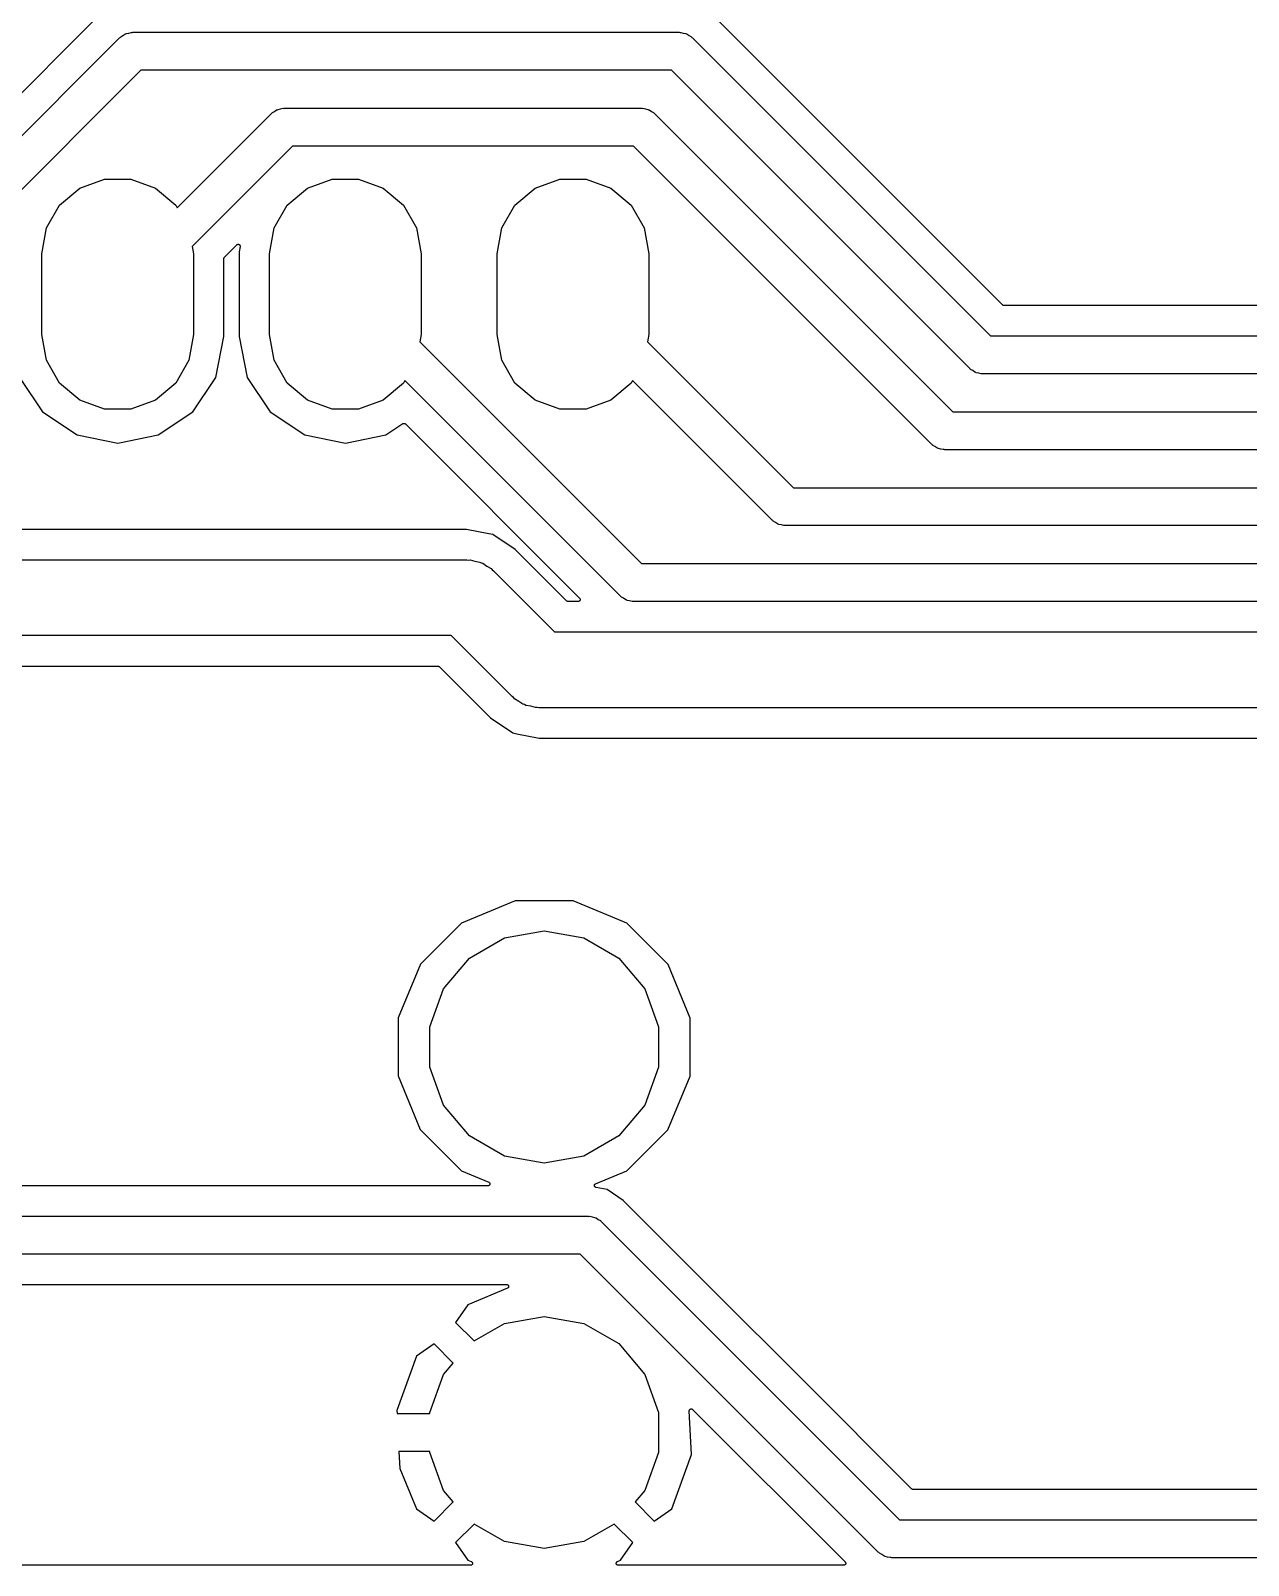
# Model space of a CAD drawing. Extents: x 0.3 to 75.7, y -92.7 to -0.5.
# Drawn here: x 5.93 to 13.95, y -73.88 to -63.76 of the extents above; entities that cross this region are included whole.
import ezdxf

# ---------------------------------------------------------------- set-up
doc = ezdxf.new("R2010")
doc.units = 0
doc.header["$MEASUREMENT"] = 0
doc.layers.add('BLACK', color=7, linetype='CONTINUOUS')

msp = doc.modelspace()

# ---------------------------------------------------------------- linework, layer by layer
at = {"layer": 'Black'}
for p, q in [((6.36929, -63.6711), (5.39532, -64.6451)), ((12.3308, -65.5712), (10.4307, -63.6711)), ((6.51965, -63.8042), (6.53379, -63.7961)), ((6.53379, -63.7961), (6.54717, -63.7867)), ((6.54717, -63.7867), (6.55248, -63.7853)), ((6.55248, -63.7853), (6.55725, -63.7825)), ((6.55725, -63.7825), (6.57333, -63.7797)), ((6.57333, -63.7797), (6.5891, -63.7755)), ((6.5891, -63.7755), (6.59459, -63.776)), ((6.59459, -63.776), (6.6, -63.775)), ((6.6, -63.775), (10.2, -63.775)), ((10.2, -63.775), (10.2054, -63.776)), ((10.2054, -63.776), (10.2109, -63.7755)), ((10.2109, -63.7755), (10.2267, -63.7797)), ((10.2267, -63.7797), (10.2428, -63.7825)), ((10.2428, -63.7825), (10.2475, -63.7853)), ((10.2475, -63.7853), (10.2528, -63.7867)), ((10.2528, -63.7867), (10.2662, -63.7961)), ((10.2662, -63.7961), (10.2803, -63.8042)), ((5.39272, -64.9305), (6.51161, -63.8116)), ((6.51161, -63.8116), (6.51612, -63.8085)), ((6.51612, -63.8085), (6.51965, -63.8042)), ((10.2803, -63.8042), (10.2839, -63.8085)), ((10.2839, -63.8085), (10.2884, -63.8116)), ((10.2884, -63.8116), (12.2518, -65.775)), ((6.65178, -64.025), (5.49126, -65.1855)), ((10.1482, -64.025), (6.65178, -64.025)), ((12.1116, -65.9884), (10.1482, -64.025)), ((7.51612, -64.3085), (7.51965, -64.3042)), ((7.51965, -64.3042), (7.5338, -64.2961)), ((7.5338, -64.2961), (7.54717, -64.2867)), ((7.54717, -64.2867), (7.55248, -64.2853)), ((7.55248, -64.2853), (7.55725, -64.2825)), ((7.55725, -64.2825), (7.57333, -64.2797)), ((7.57333, -64.2797), (7.5891, -64.2755)), ((7.5891, -64.2755), (7.59458, -64.276)), ((7.59458, -64.276), (7.6, -64.275)), ((7.6, -64.275), (9.95, -64.275)), ((9.95, -64.275), (9.95542, -64.276)), ((9.95542, -64.276), (9.96089, -64.2755)), ((9.96089, -64.2755), (9.97666, -64.2797)), ((9.97666, -64.2797), (9.99275, -64.2825)), ((9.99275, -64.2825), (9.99751, -64.2853)), ((9.99751, -64.2853), (10.0028, -64.2867)), ((10.0028, -64.2867), (10.0162, -64.2961)), ((10.0162, -64.2961), (10.0303, -64.3042)), ((10.0303, -64.3042), (10.0339, -64.3085)), ((6.89272, -64.9305), (7.51161, -64.3116)), ((7.51161, -64.3116), (7.51612, -64.3085)), ((10.0339, -64.3085), (10.0384, -64.3116)), ((10.0384, -64.3116), (12.0018, -66.275)), ((7.65178, -64.525), (6.99126, -65.1855)), ((9.89822, -64.525), (7.65178, -64.525)), ((11.8616, -66.4884), (9.89822, -64.525)), ((6.11698, -64.9137), (6.25, -64.8021)), ((6.25, -64.8021), (6.41318, -64.7427)), ((6.41318, -64.7427), (6.58682, -64.7427)), ((6.58682, -64.7427), (6.75, -64.8021)), ((6.75, -64.8021), (6.88302, -64.9137)), ((7.61698, -64.9137), (7.75, -64.8021)), ((7.75, -64.8021), (7.91318, -64.7427)), ((7.91318, -64.7427), (8.08682, -64.7427)), ((8.08682, -64.7427), (8.25, -64.8021)), ((8.25, -64.8021), (8.38302, -64.9137)), ((9.11698, -64.9137), (9.25, -64.8021)), ((9.25, -64.8021), (9.41318, -64.7427)), ((9.41318, -64.7427), (9.58682, -64.7427)), ((9.58682, -64.7427), (9.75, -64.8021)), ((9.75, -64.8021), (9.88302, -64.9137)), ((6.03015, -65.0641), (6.11698, -64.9137)), ((6.88302, -64.9137), (6.89272, -64.9305)), ((7.53015, -65.0641), (7.61698, -64.9137)), ((8.38302, -64.9137), (8.46985, -65.0641)), ((9.03015, -65.0641), (9.11698, -64.9137)), ((9.88302, -64.9137), (9.96985, -65.0641)), ((6, -65.2351), (6.03015, -65.0641)), ((7.5, -65.2351), (7.53015, -65.0641)), ((8.46985, -65.0641), (8.5, -65.2351)), ((9, -65.2351), (9.03015, -65.0641)), ((9.96985, -65.0641), (10, -65.2351)), ((6.99126, -65.1855), (7, -65.2351)), ((7.20381, -65.2558), (7.28473, -65.1749)), ((7.28473, -65.1749), (7.28532, -65.1745)), ((7.28532, -65.1745), (7.28579, -65.1739)), ((7.28579, -65.1739), (7.28715, -65.1732)), ((7.28715, -65.1732), (7.28843, -65.1723)), ((7.28843, -65.1723), (7.28912, -65.1721)), ((7.28912, -65.1721), (7.28975, -65.1718)), ((7.28975, -65.1718), (7.29128, -65.1715)), ((7.29128, -65.1715), (7.29279, -65.1711)), ((7.29279, -65.1711), (7.29351, -65.1712)), ((7.29351, -65.1712), (7.29421, -65.1711)), ((7.29421, -65.1711), (7.29574, -65.1714)), ((7.29574, -65.1714), (7.29729, -65.1715)), ((7.29729, -65.1715), (7.29794, -65.1718)), ((7.29794, -65.1718), (7.29864, -65.172)), ((7.29864, -65.172), (7.29997, -65.1728)), ((7.29997, -65.1728), (7.30138, -65.1734)), ((7.30668, -65.1866), (7.3, -65.2202)), ((7.30138, -65.1734), (7.30189, -65.1739)), ((7.30189, -65.1739), (7.3025, -65.1743)), ((7.3025, -65.1743), (7.30347, -65.1755)), ((7.30347, -65.1755), (7.30457, -65.1766)), ((7.30457, -65.1766), (7.30488, -65.1773)), ((7.30488, -65.1773), (7.30532, -65.1778)), ((7.30532, -65.1778), (7.30583, -65.1793)), ((7.30583, -65.1793), (7.30648, -65.1807)), ((7.30648, -65.1807), (7.30654, -65.1814)), ((7.30654, -65.1814), (7.30678, -65.1821)), ((7.30669, -65.1859), (7.30668, -65.1866)), ((7.30688, -65.1852), (7.30669, -65.1859)), ((7.30678, -65.1821), (7.30674, -65.1837)), ((7.30674, -65.1837), (7.30688, -65.1852)), ((6, -65.7649), (6, -65.2351)), ((7, -65.2351), (7, -65.7649)), ((7.2, -65.265), (7.2001, -65.2644)), ((7.2, -65.7798), (7.2, -65.265)), ((7.20005, -65.2639), (7.20049, -65.2622)), ((7.2001, -65.2644), (7.20005, -65.2639)), ((7.20049, -65.2622), (7.20078, -65.2606)), ((7.20078, -65.2606), (7.20107, -65.2601)), ((7.20107, -65.2601), (7.20122, -65.2595)), ((7.20122, -65.2595), (7.20219, -65.2581)), ((7.20219, -65.2581), (7.20304, -65.2566)), ((7.20304, -65.2566), (7.20348, -65.2563)), ((7.20348, -65.2563), (7.20381, -65.2558)), ((7.3, -65.2202), (7.3, -65.7798)), ((7.5, -65.7649), (7.5, -65.2351)), ((8.5, -65.2351), (8.5, -65.7649)), ((9, -65.7649), (9, -65.2351)), ((10, -65.2351), (10, -65.7649)), ((12.3313, -65.5715), (12.3308, -65.5712)), ((12.3316, -65.572), (12.3313, -65.5715)), ((12.3331, -65.5728), (12.3316, -65.572)), ((12.3345, -65.5738), (12.3331, -65.5728)), ((12.3351, -65.5739), (12.3345, -65.5738)), ((12.3356, -65.5742), (12.3351, -65.5739)), ((12.3372, -65.5745), (12.3356, -65.5742)), ((12.3389, -65.575), (12.3372, -65.5745)), ((12.3394, -65.5749), (12.3389, -65.575)), ((12.34, -65.575), (12.3394, -65.5749)), ((21.8072, -65.575), (12.34, -65.575)), ((6.03015, -65.9359), (6, -65.7649)), ((7, -65.7649), (6.96985, -65.9359)), ((7.14648, -66.0489), (7.2, -65.7798)), ((7.3, -65.7798), (7.35352, -66.0489)), ((7.53015, -65.9359), (7.5, -65.7649)), ((8.5, -65.7649), (8.49126, -65.8145)), ((8.49126, -65.8145), (9.95178, -67.275)), ((9.03015, -65.9359), (9, -65.7649)), ((10, -65.7649), (9.99126, -65.8145)), ((9.99126, -65.8145), (10.9518, -66.775)), ((12.2518, -65.775), (22.9, -65.775)), ((6.11698, -66.0863), (6.03015, -65.9359)), ((6.96985, -65.9359), (6.88302, -66.0863)), ((7.61698, -66.0863), (7.53015, -65.9359)), ((9.11698, -66.0863), (9.03015, -65.9359)), ((12.1161, -65.9915), (12.1116, -65.9884)), ((12.1197, -65.9958), (12.1161, -65.9915)), ((12.1338, -66.0039), (12.1197, -65.9958)), ((12.1472, -66.0133), (12.1338, -66.0039)), ((12.1525, -66.0147), (12.1472, -66.0133)), ((12.1572, -66.0175), (12.1525, -66.0147)), ((12.1733, -66.0203), (12.1572, -66.0175)), ((12.1891, -66.0245), (12.1733, -66.0203)), ((5.85352, -66.0489), (6.00521, -66.2759)), ((6.25, -66.1979), (6.11698, -66.0863)), ((6.88302, -66.0863), (6.75, -66.1979)), ((6.99479, -66.2759), (7.14648, -66.0489)), ((7.35352, -66.0489), (7.5052, -66.2759)), ((7.75, -66.1979), (7.61698, -66.0863)), ((8.38302, -66.0863), (8.25, -66.1979)), ((8.39272, -66.0695), (8.38302, -66.0863)), ((9.81161, -67.4884), (8.39272, -66.0695)), ((9.25, -66.1979), (9.11698, -66.0863)), ((9.88302, -66.0863), (9.75, -66.1979)), ((9.89272, -66.0695), (9.88302, -66.0863)), ((10.8116, -66.9884), (9.89272, -66.0695)), ((12.1946, -66.024), (12.1891, -66.0245)), ((12.2, -66.025), (12.1946, -66.024)), ((22.8482, -66.025), (12.2, -66.025)), ((6.41318, -66.2573), (6.25, -66.1979)), ((6.75, -66.1979), (6.58682, -66.2573)), ((7.91318, -66.2573), (7.75, -66.1979)), ((8.25, -66.1979), (8.08682, -66.2573)), ((9.41318, -66.2573), (9.25, -66.1979)), ((9.75, -66.1979), (9.58682, -66.2573)), ((6.00521, -66.2759), (6.23222, -66.4276)), ((6.58682, -66.2573), (6.41318, -66.2573)), ((6.76778, -66.4276), (6.99479, -66.2759)), ((7.5052, -66.2759), (7.73222, -66.4276)), ((8.08682, -66.2573), (7.91318, -66.2573)), ((9.58682, -66.2573), (9.41318, -66.2573)), ((12.0018, -66.275), (22.4, -66.275)), ((6.23222, -66.4276), (6.5, -66.4808)), ((6.5, -66.4808), (6.76778, -66.4276)), ((7.73222, -66.4276), (8, -66.4808)), ((8, -66.4808), (8.26778, -66.4276)), ((8.26778, -66.4276), (8.37891, -66.3533)), ((8.37891, -66.3533), (8.38084, -66.3525)), ((8.38084, -66.3525), (8.38277, -66.3516)), ((8.38277, -66.3516), (8.38291, -66.3516)), ((8.38291, -66.3516), (8.38304, -66.3515)), ((8.38304, -66.3515), (8.38514, -66.3514)), ((8.38514, -66.3514), (8.38726, -66.3512)), ((8.38726, -66.3512), (8.3874, -66.3512)), ((8.3874, -66.3512), (8.38755, -66.3512)), ((8.38755, -66.3512), (8.38957, -66.3518)), ((8.38957, -66.3518), (8.39163, -66.3524)), ((8.39163, -66.3524), (8.39174, -66.3524)), ((8.39174, -66.3524), (8.39188, -66.3525)), ((8.39188, -66.3525), (8.39362, -66.3537)), ((8.39362, -66.3537), (8.39532, -66.3549)), ((8.39532, -66.3549), (9.54319, -67.5028)), ((11.8661, -66.4915), (11.8616, -66.4884)), ((11.8697, -66.4958), (11.8661, -66.4915)), ((11.8838, -66.5039), (11.8697, -66.4958)), ((11.8972, -66.5133), (11.8838, -66.5039)), ((11.9025, -66.5147), (11.8972, -66.5133)), ((11.9072, -66.5175), (11.9025, -66.5147)), ((11.9233, -66.5203), (11.9072, -66.5175)), ((11.9391, -66.5245), (11.9233, -66.5203)), ((11.9446, -66.524), (11.9391, -66.5245)), ((11.95, -66.525), (11.9446, -66.524)), ((22.3482, -66.525), (11.95, -66.525)), ((10.9518, -66.775), (22, -66.775)), ((10.8161, -66.9915), (10.8116, -66.9884)), ((10.8197, -66.9958), (10.8161, -66.9915)), ((10.8338, -67.0039), (10.8197, -66.9958)), ((10.8472, -67.0133), (10.8338, -67.0039)), ((10.8525, -67.0147), (10.8472, -67.0133)), ((10.8572, -67.0175), (10.8525, -67.0147)), ((10.8733, -67.0203), (10.8572, -67.0175)), ((10.8891, -67.0245), (10.8733, -67.0203)), ((10.8946, -67.024), (10.8891, -67.0245)), ((10.9, -67.025), (10.8946, -67.024)), ((21.9482, -67.025), (10.9, -67.025)), ((8.79872, -67.05), (5.46977, -67.05)), ((8.94525, -67.0791), (8.79872, -67.05)), ((8.97211, -67.0845), (8.94525, -67.0791)), ((8.94525, -67.0791), (8.94525, -67.0791)), ((9.1191, -67.1827), (8.97211, -67.0845)), ((9.45759, -67.5212), (9.1191, -67.1827)), ((5.2526, -67.25), (8.8, -67.25)), ((8.8, -67.25), (8.81083, -67.2519)), ((8.81083, -67.2519), (8.82179, -67.251)), ((8.82179, -67.251), (8.85334, -67.2594)), ((8.85334, -67.2594), (8.88551, -67.2651)), ((8.88551, -67.2651), (8.89503, -67.2706)), ((8.89503, -67.2706), (8.90565, -67.2734)), ((8.90565, -67.2734), (8.93241, -67.2922)), ((8.93241, -67.2922), (8.9607, -67.3085)), ((8.9607, -67.3085), (8.96777, -67.3169)), ((8.96777, -67.3169), (8.97678, -67.3232)), ((8.97678, -67.3232), (9.37856, -67.725)), ((9.95178, -67.275), (21.8, -67.275)), ((9.45806, -67.5215), (9.45759, -67.5212)), ((9.45843, -67.522), (9.45806, -67.5215)), ((9.4599, -67.5228), (9.45843, -67.522)), ((9.46129, -67.5238), (9.4599, -67.5228)), ((9.46184, -67.5239), (9.46129, -67.5238)), ((9.46234, -67.5242), (9.46184, -67.5239)), ((9.46401, -67.5245), (9.46234, -67.5242)), ((9.46565, -67.525), (9.46401, -67.5245)), ((9.46622, -67.5249), (9.46565, -67.525)), ((9.46678, -67.525), (9.46622, -67.5249)), ((9.534, -67.525), (9.46678, -67.525)), ((9.53567, -67.5247), (9.534, -67.525)), ((9.53736, -67.5246), (9.53567, -67.5247)), ((9.53788, -67.5243), (9.53736, -67.5246)), ((9.53844, -67.5242), (9.53788, -67.5243)), ((9.53991, -67.5234), (9.53844, -67.5242)), ((9.54145, -67.5227), (9.53991, -67.5234)), ((9.54186, -67.5222), (9.54145, -67.5227)), ((9.54235, -67.522), (9.54186, -67.5222)), ((9.54344, -67.5207), (9.54235, -67.522)), ((9.54319, -67.5028), (9.54417, -67.5042)), ((9.54465, -67.5195), (9.54344, -67.5207)), ((9.54417, -67.5042), (9.54526, -67.5055)), ((9.54489, -67.5189), (9.54465, -67.5195)), ((9.54526, -67.5185), (9.54489, -67.5189)), ((9.54526, -67.5055), (9.54545, -67.506)), ((9.54584, -67.5169), (9.54526, -67.5185)), ((9.54545, -67.506), (9.54578, -67.5065)), ((9.54578, -67.5065), (9.54622, -67.5081)), ((9.54655, -67.5154), (9.54584, -67.5169)), ((9.54622, -67.5081), (9.5468, -67.5097)), ((9.5466, -67.5148), (9.54655, -67.5154)), ((9.5468, -67.5143), (9.5466, -67.5148)), ((9.5468, -67.5097), (9.5468, -67.5103)), ((9.5468, -67.5103), (9.54695, -67.5109)), ((9.54695, -67.5109), (9.5468, -67.5126)), ((9.5468, -67.5126), (9.5468, -67.5143)), ((9.81612, -67.4915), (9.81161, -67.4884)), ((9.81965, -67.4958), (9.81612, -67.4915)), ((9.8338, -67.5039), (9.81965, -67.4958)), ((9.84717, -67.5133), (9.8338, -67.5039)), ((9.85248, -67.5147), (9.84717, -67.5133)), ((9.85725, -67.5175), (9.85248, -67.5147)), ((9.87333, -67.5203), (9.85725, -67.5175)), ((9.8891, -67.5245), (9.87333, -67.5203)), ((9.89458, -67.524), (9.8891, -67.5245)), ((9.9, -67.525), (9.89458, -67.524)), ((21.7482, -67.525), (9.9, -67.525)), ((9.37856, -67.725), (21.475, -67.725)), ((8.69645, -67.75), (5.2526, -67.75)), ((9.09822, -68.1518), (8.69645, -67.75)), ((5.46977, -67.95), (8.60822, -67.95)), ((8.60822, -67.95), (8.60878, -67.9501)), ((8.60878, -67.9501), (8.60935, -67.95)), ((8.60935, -67.95), (8.611, -67.9505)), ((8.611, -67.9505), (8.61267, -67.9508)), ((8.61267, -67.9508), (8.61316, -67.9511)), ((8.61316, -67.9511), (8.61371, -67.9512)), ((8.61371, -67.9512), (8.6151, -67.9522)), ((8.6151, -67.9522), (8.61658, -67.953)), ((8.61658, -67.953), (8.61694, -67.9535)), ((8.61694, -67.9535), (8.61741, -67.9538)), ((8.61741, -67.9538), (8.9559, -68.2923)), ((9.10724, -68.1581), (9.09822, -68.1518)), ((9.1143, -68.1665), (9.10724, -68.1581)), ((9.14259, -68.1828), (9.1143, -68.1665)), ((9.16935, -68.2016), (9.14259, -68.1828)), ((9.17997, -68.2044), (9.16935, -68.2016)), ((9.1895, -68.2099), (9.17997, -68.2044)), ((9.22167, -68.2156), (9.1895, -68.2099)), ((9.25321, -68.224), (9.22167, -68.2156)), ((9.26417, -68.2231), (9.25321, -68.224)), ((9.275, -68.225), (9.26417, -68.2231)), ((21.3714, -68.225), (9.275, -68.225)), ((8.9559, -68.2923), (9.10289, -68.3905)), ((9.10289, -68.3905), (9.12975, -68.3959)), ((9.12975, -68.3959), (9.27628, -68.425)), ((9.27628, -68.425), (21.2832, -68.425)), ((9.11949, -69.4978), (8.76578, -69.644)), ((9.50219, -69.4982), (9.11949, -69.4978)), ((9.85564, -69.6449), (9.50219, -69.4982)), ((8.76578, -69.644), (8.49493, -69.9144)), ((10.126, -69.9158), (9.85564, -69.6449)), ((8.81832, -69.874), (9.04838, -69.7412)), ((9.04838, -69.7412), (9.31, -69.6951)), ((9.31, -69.6951), (9.57161, -69.7412)), ((9.57161, -69.7412), (9.80167, -69.874)), ((8.49493, -69.9144), (8.34817, -70.2678)), ((8.64757, -70.0775), (8.81832, -69.874)), ((9.80167, -69.874), (9.97243, -70.0775)), ((10.2722, -70.2695), (10.126, -69.9158)), ((8.55671, -70.3272), (8.64757, -70.0775)), ((9.97243, -70.0775), (10.0633, -70.3272)), ((8.34817, -70.2678), (8.34783, -70.6505)), ((10.2721, -70.3), (10.2722, -70.2695)), ((8.55671, -70.5928), (8.55671, -70.3272)), ((10.0633, -70.3272), (10.0633, -70.5928)), ((10.2718, -70.6522), (10.2721, -70.3)), ((8.34783, -70.6505), (8.49398, -71.0042)), ((8.64757, -70.8425), (8.55671, -70.5928)), ((10.0633, -70.5928), (9.97243, -70.8425)), ((10.1251, -71.0056), (10.2718, -70.6522)), ((8.81832, -71.046), (8.64757, -70.8425)), ((9.97243, -70.8425), (9.80167, -71.046)), ((8.49398, -71.0042), (8.76436, -71.2751)), ((9.04838, -71.1788), (8.81832, -71.046)), ((9.80167, -71.046), (9.57161, -71.1788)), ((9.85422, -71.276), (10.1251, -71.0056)), ((9.31, -71.2249), (9.04838, -71.1788)), ((9.57161, -71.1788), (9.31, -71.2249)), ((8.76436, -71.2751), (8.9448, -71.35)), ((9.64915, -71.3607), (9.85422, -71.276)), ((8.93982, -71.375), (4.29272, -71.375)), ((8.94176, -71.3747), (8.93982, -71.375)), ((8.94371, -71.3744), (8.94176, -71.3747)), ((8.94398, -71.3743), (8.94371, -71.3744)), ((8.94426, -71.3742), (8.94398, -71.3743)), ((8.94596, -71.3732), (8.94426, -71.3742)), ((8.9448, -71.35), (8.94647, -71.3511)), ((8.94772, -71.3723), (8.94596, -71.3732)), ((8.94647, -71.3511), (8.94817, -71.352)), ((8.94792, -71.3721), (8.94772, -71.3723)), ((8.94817, -71.372), (8.94792, -71.3721)), ((8.94817, -71.352), (8.94836, -71.3523)), ((8.94943, -71.3705), (8.94817, -71.372)), ((8.94836, -71.3523), (8.94861, -71.3524)), ((8.94861, -71.3524), (8.94981, -71.354)), ((8.95078, -71.369), (8.94943, -71.3705)), ((8.94981, -71.354), (8.95107, -71.3555)), ((8.95089, -71.3687), (8.95078, -71.369)), ((8.95107, -71.3685), (8.95089, -71.3687)), ((8.95107, -71.3555), (8.95117, -71.3558)), ((8.95174, -71.3667), (8.95107, -71.3685)), ((8.95117, -71.3558), (8.95135, -71.356)), ((8.95135, -71.356), (8.95195, -71.3579)), ((8.95251, -71.3648), (8.95174, -71.3667)), ((8.95195, -71.3579), (8.95262, -71.3597)), ((8.95252, -71.3645), (8.95251, -71.3648)), ((8.95262, -71.3643), (8.95252, -71.3645)), ((8.95262, -71.3597), (8.95262, -71.36)), ((8.95262, -71.36), (8.95271, -71.3603)), ((8.95271, -71.3603), (8.95262, -71.3623)), ((8.95262, -71.3623), (8.95262, -71.3643)), ((9.64112, -71.3725), (9.64126, -71.3718)), ((9.64136, -71.374), (9.64112, -71.3725)), ((9.64123, -71.3711), (9.6417, -71.3696)), ((9.64126, -71.3718), (9.64123, -71.3711)), ((9.64142, -71.3756), (9.64136, -71.374)), ((9.6417, -71.3762), (9.64142, -71.3756)), ((9.6417, -71.3696), (9.642, -71.3681)), ((9.64181, -71.3769), (9.6417, -71.3762)), ((9.64255, -71.3783), (9.64181, -71.3769)), ((9.642, -71.3681), (9.64237, -71.3674)), ((9.64237, -71.3674), (9.64259, -71.3668)), ((9.64315, -71.3797), (9.64255, -71.3783)), ((9.64259, -71.3668), (9.64354, -71.3655)), ((9.64363, -71.3803), (9.64315, -71.3797)), ((9.64354, -71.3655), (9.64434, -71.3642)), ((9.64398, -71.3809), (9.64363, -71.3803)), ((9.64514, -71.3819), (9.64398, -71.3809)), ((9.64434, -71.3642), (9.64491, -71.3637)), ((9.64491, -71.3637), (9.64534, -71.3632)), ((9.64619, -71.3831), (9.64514, -71.3819)), ((9.64534, -71.3632), (9.64665, -71.3623)), ((9.64665, -71.3623), (9.64786, -71.3614)), ((9.64786, -71.3614), (9.64855, -71.3611)), ((9.64855, -71.3611), (9.64915, -71.3607)), ((9.64683, -71.3834), (9.64619, -71.3831)), ((9.64737, -71.3839), (9.64683, -71.3834)), ((9.64882, -71.3844), (9.64737, -71.3839)), ((9.6502, -71.3852), (9.64882, -71.3844)), ((9.65091, -71.3853), (9.6502, -71.3852)), ((9.65158, -71.3855), (9.65091, -71.3853)), ((9.72428, -71.4), (9.65158, -71.3855)), ((9.83072, -71.4711), (9.72428, -71.4)), ((10.4264, -72.0668), (9.83072, -71.4711)), ((2.98178, -71.575), (9.6, -71.575)), ((9.6, -71.575), (9.60542, -71.576)), ((9.60542, -71.576), (9.61089, -71.5755)), ((9.61089, -71.5755), (9.62667, -71.5797)), ((9.62667, -71.5797), (9.64275, -71.5825)), ((9.64275, -71.5825), (9.64752, -71.5853)), ((9.64752, -71.5853), (9.65283, -71.5867)), ((9.65283, -71.5867), (9.6662, -71.5961)), ((9.6662, -71.5961), (9.68035, -71.6042)), ((9.68035, -71.6042), (9.68388, -71.6085)), ((9.68388, -71.6085), (9.68839, -71.6116)), ((9.68839, -71.6116), (11.6518, -73.575)), ((9.54822, -71.825), (2.93, -71.825)), ((11.5116, -73.7884), (9.54822, -71.825)), ((2.93128, -72.025), (9.06316, -72.025)), ((9.06813, -72.05), (8.80681, -72.1583)), ((9.06316, -72.025), (9.06512, -72.0253)), ((9.06512, -72.0253), (9.06707, -72.0256)), ((9.06707, -72.0256), (9.06732, -72.0257)), ((9.06732, -72.0257), (9.0676, -72.0258)), ((9.0676, -72.0258), (9.06934, -72.0268)), ((9.0698, -72.0489), (9.06813, -72.05)), ((9.06934, -72.0268), (9.07107, -72.0277)), ((9.07151, -72.048), (9.0698, -72.0489)), ((9.07107, -72.0277), (9.07126, -72.0279)), ((9.07126, -72.0279), (9.07151, -72.028)), ((9.07151, -72.028), (9.07279, -72.0296)), ((9.0717, -72.0477), (9.07151, -72.048)), ((9.07194, -72.0476), (9.0717, -72.0477)), ((9.07314, -72.046), (9.07194, -72.0476)), ((9.07279, -72.0296), (9.07412, -72.031)), ((9.07442, -72.0445), (9.07314, -72.046)), ((9.07412, -72.031), (9.07423, -72.0313)), ((9.07423, -72.0313), (9.07442, -72.0315)), ((9.07442, -72.0315), (9.07509, -72.0334)), ((9.07451, -72.0442), (9.07442, -72.0445)), ((9.07469, -72.044), (9.07451, -72.0442)), ((9.07528, -72.0421), (9.07469, -72.044)), ((9.07509, -72.0334), (9.07585, -72.0352)), ((9.07596, -72.0403), (9.07528, -72.0421)), ((9.07585, -72.0352), (9.07586, -72.0355)), ((9.07586, -72.0355), (9.07596, -72.0357)), ((9.07596, -72.0357), (9.07596, -72.0377)), ((9.07596, -72.0377), (9.07605, -72.0397)), ((9.07605, -72.0397), (9.07596, -72.04)), ((9.07596, -72.04), (9.07596, -72.0403)), ((11.0091, -72.6494), (10.4264, -72.0668)), ((8.80681, -72.1583), (8.72597, -72.2745)), ((8.72597, -72.2745), (8.84821, -72.3968)), ((8.84821, -72.3968), (9.04838, -72.2812)), ((9.04838, -72.2812), (9.31, -72.2351)), ((9.31, -72.2351), (9.57161, -72.2812)), ((9.57161, -72.2812), (9.80167, -72.414)), ((8.58455, -72.416), (8.46854, -72.4966)), ((8.71078, -72.5422), (8.58455, -72.416)), ((9.80167, -72.414), (9.97243, -72.6175)), ((8.46854, -72.4966), (8.33987, -72.8554)), ((8.64757, -72.6175), (8.71078, -72.5422)), ((8.55671, -72.8672), (8.64757, -72.6175)), ((9.97243, -72.6175), (10.0633, -72.8672)), ((11.7308, -73.3712), (11.0091, -72.6494)), ((11.0091, -72.6494), (11.0091, -72.6494)), ((8.33987, -72.8554), (8.34082, -72.875)), ((8.34082, -72.875), (8.55671, -72.875)), ((8.55671, -72.875), (8.55671, -72.8672)), ((10.0633, -72.8672), (10.0633, -73.1328)), ((10.2662, -72.8579), (10.2665, -72.8559)), ((10.2801, -73.1446), (10.2662, -72.8579)), ((10.2665, -72.8559), (10.2667, -72.8539)), ((10.2667, -72.8539), (10.2668, -72.8536)), ((10.2668, -72.8534), (10.2677, -72.8516)), ((10.2668, -72.8536), (10.2668, -72.8534)), ((10.2677, -72.8516), (10.2686, -72.8498)), ((10.2686, -72.8498), (10.2688, -72.8496)), ((10.2688, -72.8496), (10.2689, -72.8494)), ((10.2689, -72.8494), (10.2704, -72.848)), ((10.2704, -72.848), (10.2718, -72.8466)), ((10.2718, -72.8466), (10.272, -72.8465)), ((10.272, -72.8465), (10.2722, -72.8463)), ((10.2722, -72.8463), (10.2741, -72.8455)), ((10.2741, -72.8455), (10.2759, -72.8447)), ((10.2759, -72.8447), (10.2761, -72.8447)), ((10.2761, -72.8447), (10.2764, -72.8446)), ((10.2764, -72.8446), (10.2784, -72.8445)), ((10.2784, -72.8445), (10.2804, -72.8443)), ((10.2804, -72.8443), (10.2806, -72.8444)), ((10.2806, -72.8444), (10.2809, -72.8443)), ((10.2809, -72.8443), (10.2828, -72.8449)), ((10.2828, -72.8449), (10.2847, -72.8455)), ((10.2847, -72.8455), (10.2849, -72.8456)), ((10.2849, -72.8456), (10.2852, -72.8457)), ((10.2852, -72.8457), (10.2868, -72.8469)), ((10.2868, -72.8469), (10.2884, -72.848)), ((10.2884, -72.848), (11.2932, -73.8528)), ((8.35292, -73.125), (8.35839, -73.238)), ((8.55671, -73.125), (8.35292, -73.125)), ((8.55671, -73.1328), (8.55671, -73.125)), ((8.64757, -73.3825), (8.55671, -73.1328)), ((10.0633, -73.1328), (9.97243, -73.3825)), ((10.1515, -73.5034), (10.2801, -73.1446)), ((8.35839, -73.238), (8.46826, -73.5032)), ((8.71078, -73.4578), (8.64757, -73.3825)), ((9.97243, -73.3825), (9.90922, -73.4578)), ((11.7313, -73.3715), (11.7308, -73.3712)), ((11.7316, -73.372), (11.7313, -73.3715)), ((11.7331, -73.3728), (11.7316, -73.372)), ((11.7345, -73.3738), (11.7331, -73.3728)), ((11.7351, -73.3739), (11.7345, -73.3738)), ((11.7356, -73.3742), (11.7351, -73.3739)), ((11.7372, -73.3745), (11.7356, -73.3742)), ((11.7389, -73.375), (11.7372, -73.3745)), ((11.7394, -73.3749), (11.7389, -73.375)), ((11.74, -73.375), (11.7394, -73.3749)), ((17.4987, -73.375), (11.74, -73.375)), ((8.46826, -73.5032), (8.58455, -73.584)), ((8.58455, -73.584), (8.71078, -73.4578)), ((9.90922, -73.4578), (10.0355, -73.584)), ((10.0355, -73.584), (10.1515, -73.5034)), ((8.84821, -73.6032), (8.72597, -73.7255)), ((9.04838, -73.7188), (8.84821, -73.6032)), ((9.77179, -73.6032), (9.57161, -73.7188)), ((9.89403, -73.7255), (9.77179, -73.6032)), ((11.6518, -73.575), (17.5, -73.575)), ((8.72597, -73.7255), (8.80661, -73.8415)), ((9.31, -73.7649), (9.04838, -73.7188)), ((9.57161, -73.7188), (9.31, -73.7649)), ((9.81319, -73.8417), (9.89403, -73.7255)), ((11.5161, -73.7915), (11.5116, -73.7884)), ((11.5197, -73.7958), (11.5161, -73.7915)), ((11.5338, -73.8039), (11.5197, -73.7958)), ((11.5472, -73.8133), (11.5338, -73.8039)), ((8.82537, -73.875), (3.03128, -73.875)), ((8.80661, -73.8415), (8.82976, -73.8498)), ((8.8254, -73.875), (8.82537, -73.875)), ((8.82543, -73.875), (8.8254, -73.875)), ((8.82763, -73.8746), (8.82543, -73.875)), ((8.82981, -73.8742), (8.82763, -73.8746)), ((8.82976, -73.8498), (8.82978, -73.8498)), ((8.82978, -73.8498), (8.82981, -73.8498)), ((8.82981, -73.8498), (8.83181, -73.8509)), ((8.82984, -73.8742), (8.82981, -73.8742)), ((8.82987, -73.8742), (8.82984, -73.8742)), ((8.83174, -73.8731), (8.82987, -73.8742)), ((8.83372, -73.872), (8.83174, -73.8731)), ((8.83181, -73.8509), (8.83368, -73.852)), ((8.83368, -73.852), (8.83369, -73.852)), ((8.83369, -73.852), (8.83372, -73.852)), ((8.83372, -73.852), (8.83518, -73.8538)), ((8.83375, -73.8719), (8.83372, -73.872)), ((8.83377, -73.8719), (8.83375, -73.8719)), ((8.83517, -73.8702), (8.83377, -73.8719)), ((8.83663, -73.8685), (8.83517, -73.8702)), ((8.83518, -73.8538), (8.83659, -73.8554)), ((8.83659, -73.8554), (8.83661, -73.8555)), ((8.83661, -73.8555), (8.83663, -73.8555)), ((8.83663, -73.8555), (8.83742, -73.8577)), ((8.83664, -73.8685), (8.83663, -73.8685)), ((8.83666, -73.8684), (8.83664, -73.8685)), ((8.8374, -73.8664), (8.83666, -73.8684)), ((8.83817, -73.8643), (8.8374, -73.8664)), ((8.83742, -73.8577), (8.83816, -73.8597)), ((8.83816, -73.8597), (8.83816, -73.8597)), ((8.83816, -73.8597), (8.83817, -73.8597)), ((8.83817, -73.8597), (8.83817, -73.8621)), ((8.83817, -73.8621), (8.83818, -73.8642)), ((8.83818, -73.8642), (8.83817, -73.8642)), ((8.83817, -73.8642), (8.83817, -73.8643)), ((9.78538, -73.8603), (9.78546, -73.86)), ((9.78546, -73.8623), (9.78538, -73.8603)), ((9.78546, -73.8597), (9.78614, -73.8579)), ((9.78546, -73.86), (9.78546, -73.8597)), ((9.78546, -73.8643), (9.78546, -73.8623)), ((9.78556, -73.8645), (9.78546, -73.8643)), ((9.78557, -73.8648), (9.78556, -73.8645)), ((9.78633, -73.8667), (9.78557, -73.8648)), ((9.78614, -73.8579), (9.78673, -73.856)), ((9.787, -73.8685), (9.78633, -73.8667)), ((9.78673, -73.856), (9.78691, -73.8558)), ((9.78691, -73.8558), (9.787, -73.8555)), ((9.787, -73.8555), (9.78828, -73.854)), ((9.78719, -73.8687), (9.787, -73.8685)), ((9.7873, -73.869), (9.78719, -73.8687)), ((9.78864, -73.8704), (9.7873, -73.869)), ((9.78828, -73.854), (9.78948, -73.8524)), ((9.78991, -73.872), (9.78864, -73.8704)), ((9.78948, -73.8524), (9.78972, -73.8523)), ((9.78972, -73.8523), (9.78991, -73.852)), ((9.78991, -73.852), (9.79162, -73.851)), ((9.79016, -73.8721), (9.78991, -73.872)), ((9.79035, -73.8723), (9.79016, -73.8721)), ((9.7921, -73.8732), (9.79035, -73.8723)), ((9.79162, -73.851), (9.79329, -73.85)), ((9.79382, -73.8742), (9.7921, -73.8732)), ((9.79329, -73.85), (9.81319, -73.8417)), ((9.7941, -73.8743), (9.79382, -73.8742)), ((9.79435, -73.8744), (9.7941, -73.8743)), ((9.79633, -73.8747), (9.79435, -73.8744)), ((9.79826, -73.875), (9.79633, -73.8747)), ((11.284, -73.875), (9.79826, -73.875)), ((11.2857, -73.8747), (11.284, -73.875)), ((11.2874, -73.8746), (11.2857, -73.8747)), ((11.2879, -73.8743), (11.2874, -73.8746)), ((11.2884, -73.8742), (11.2879, -73.8743)), ((11.2899, -73.8734), (11.2884, -73.8742)), ((11.2915, -73.8726), (11.2899, -73.8734)), ((11.2919, -73.8722), (11.2915, -73.8726)), ((11.2924, -73.872), (11.2919, -73.8722)), ((11.2934, -73.8707), (11.2924, -73.872)), ((11.2932, -73.8528), (11.2942, -73.8542)), ((11.2946, -73.8695), (11.2934, -73.8707)), ((11.2942, -73.8542), (11.2953, -73.8555)), ((11.2949, -73.8689), (11.2946, -73.8695)), ((11.2953, -73.8685), (11.2949, -73.8689)), ((11.2953, -73.8555), (11.2954, -73.856)), ((11.2958, -73.8669), (11.2953, -73.8685)), ((11.2954, -73.856), (11.2958, -73.8565)), ((11.2958, -73.8565), (11.2962, -73.8581)), ((11.2966, -73.8654), (11.2958, -73.8669)), ((11.2962, -73.8581), (11.2968, -73.8597)), ((11.2968, -73.8643), (11.2966, -73.8648)), ((11.2966, -73.8648), (11.2966, -73.8654)), ((11.2968, -73.8597), (11.2968, -73.8603)), ((11.2968, -73.8603), (11.2969, -73.8609)), ((11.2969, -73.8609), (11.2968, -73.8626)), ((11.2968, -73.8626), (11.2968, -73.8643)), ((11.5525, -73.8147), (11.5472, -73.8133)), ((11.5572, -73.8175), (11.5525, -73.8147)), ((11.5733, -73.8203), (11.5572, -73.8175)), ((11.5891, -73.8245), (11.5733, -73.8203)), ((11.5946, -73.824), (11.5891, -73.8245)), ((11.6, -73.825), (11.5946, -73.824)), ((17.4482, -73.825), (11.6, -73.825))]:
    msp.add_line(p, q, dxfattribs=at)

doc.saveas('drawing.dxf')
